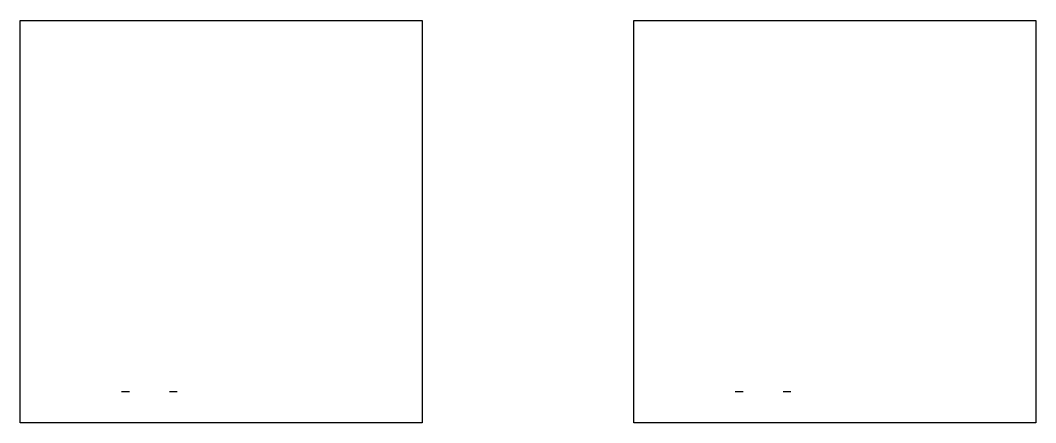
# Model space of a CAD drawing. Header units: inches. Extents: x 85 to 738, y -76 to 871.
# Drawn here: x 282.9 to 737.8, y 690.7 to 870.7 of the extents above.
import ezdxf

# ---------------------------------------------------------------- set-up
doc = ezdxf.new("R2010")
doc.units = ezdxf.units.IN
doc.header["$MEASUREMENT"] = 0

# ---------------------------------------------------------------- blocks, each defined once
blk = doc.blocks.new('arm 1')
at = {"extrusion": (0, 1, 3.37336e-18), "elevation": -147.76}
blk.add_lwpolyline([(7.78, 1.5), (4.28, 1.5)], dxfattribs=at)

msp = doc.modelspace()

# ---------------------------------------------------------------- linework, layer by layer
for points in [[(282.89, 870.7), (462.89, 870.7), (462.89, 690.7), (282.89, 690.7)], [(557.82, 870.7), (737.82, 870.7), (737.82, 690.7), (557.82, 690.7)]]:
    msp.add_lwpolyline(points, close=True)
at = {"extrusion": (4.16199e-32, 1, -2.22837e-16), "elevation": 704.5}
for points in [[(-606.73, 5.2), (-603.23, 5.2)], [(-628.16, 5.2), (-624.66, 5.2)]]:
    msp.add_lwpolyline(points, dxfattribs=at)

# ---------------------------------------------------------------- block references
at = {"extrusion": (1.86773e-16, -2.19464e-16, -1)}
for p in [(-324.02, 852.26, -6.7), (-345.45, 852.26, -6.7)]:
    msp.add_blockref('arm 1', p, dxfattribs=at)

doc.saveas('drawing.dxf')
